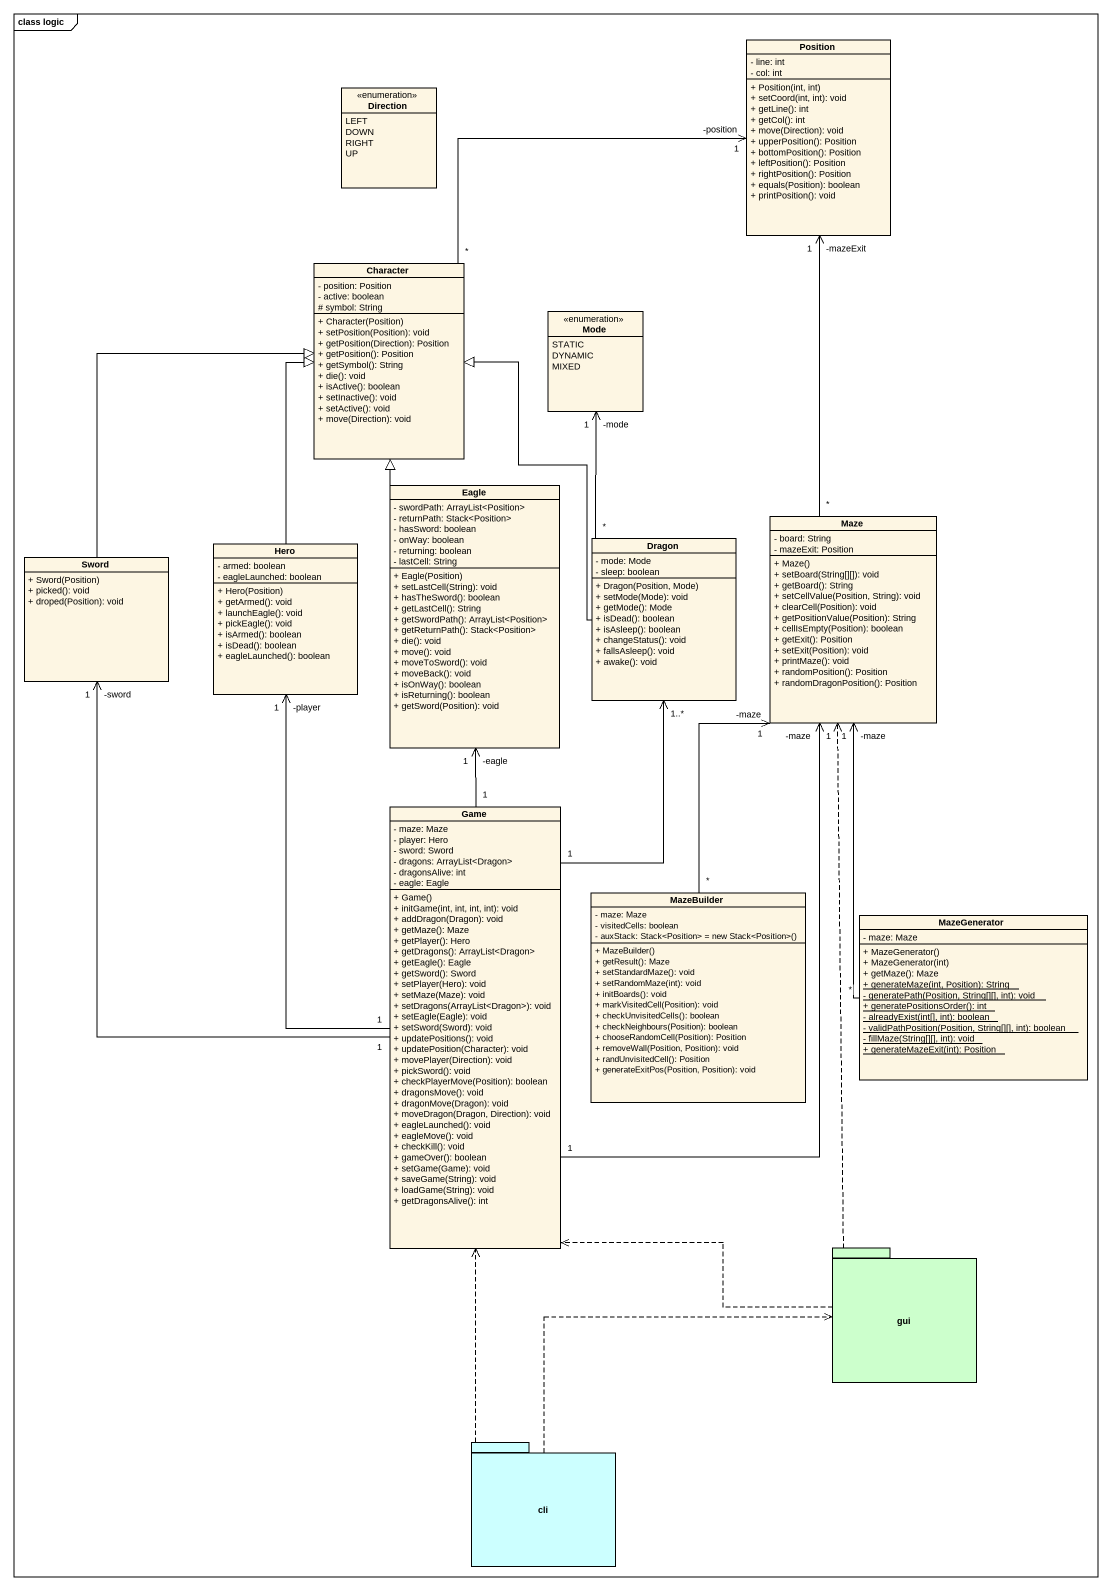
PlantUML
@startuml
mainframe class logic
hide circle
hide empty members
skinparam classAttributeIconSize 0
class Position {
  - line: int
  - col: int
  + Position(int, int)
  + setCoord(int, int): void
  + getLine(): int
  + getCol(): int
  + move(Direction): void
  + upperPosition(): Position
  + bottomPosition(): Position
  + leftPosition(): Position
  + rightPosition(): Position
  + equals(Position): boolean
  + printPosition(): void
}
enum Direction {
  LEFT
  DOWN
  RIGHT
  UP
}
class Character {
  - position: Position
  - active: boolean
  # symbol: String
  + Character(Position)
  + setPosition(Position): void
  + getPosition(Direction): Position
  + getPosition(): Position
  + getSymbol(): String
  + die(): void
  + isActive(): boolean
  + setInactive(): void
  + setActive(): void
  + move(Direction): void
}
enum Mode {
  STATIC
  DYNAMIC
  MIXED
}
class Eagle {
  - swordPath: ArrayList<Position>
  - returnPath: Stack<Position>
  - hasSword: boolean
  - onWay: boolean
  - returning: boolean
  - lastCell: String
  + Eagle(Position)
  + setLastCell(String): void
  + hasTheSword(): boolean
  + getLastCell(): String
  + getSwordPath(): ArrayList<Position>
  + getReturnPath(): Stack<Position>
  + die(): void
  + move(): void
  + moveToSword(): void
  + moveBack(): void
  + isOnWay(): boolean
  + isReturning(): boolean
  + getSword(Position): void
}
class Dragon {
  - mode: Mode
  - sleep: boolean
  + Dragon(Position, Mode)
  + setMode(Mode): void
  + getMode(): Mode
  + isDead(): boolean
  + isAsleep(): boolean
  + changeStatus(): void
  + fallsAsleep(): void
  + awake(): void
}
class Maze {
  - board: String
  - mazeExit: Position
  + Maze()
  + setBoard(String[][]): void
  + getBoard(): String
  + setCellValue(Position, String): void
  + clearCell(Position): void
  + getPositionValue(Position): String
  + cellIsEmpty(Position): boolean
  + getExit(): Position
  + setExit(Position): void
  + printMaze(): void
  + randomPosition(): Position
  + randomDragonPosition(): Position
}
class Sword {
  + Sword(Position)
  + picked(): void
  + droped(Position): void
}
class Hero {
  - armed: boolean
  - eagleLaunched: boolean
  + Hero(Position)
  + getArmed(): void
  + launchEagle(): void
  + pickEagle(): void
  + isArmed(): boolean
  + isDead(): boolean
  + eagleLaunched(): boolean
}
class Game {
  - maze: Maze
  - player: Hero
  - sword: Sword
  - dragons: ArrayList<Dragon>
  - dragonsAlive: int
  - eagle: Eagle
  + Game()
  + initGame(int, int, int, int): void
  + addDragon(Dragon): void
  + getMaze(): Maze
  + getPlayer(): Hero
  + getDragons(): ArrayList<Dragon>
  + getEagle(): Eagle
  + getSword(): Sword
  + setPlayer(Hero): void
  + setMaze(Maze): void
  + setDragons(ArrayList<Dragon>): void
  + setEagle(Eagle): void
  + setSword(Sword): void
  + updatePositions(): void
  + updatePosition(Character): void
  + movePlayer(Direction): void
  + pickSword(): void
  + checkPlayerMove(Position): boolean
  + dragonsMove(): void
  + dragonMove(Dragon): void
  + moveDragon(Dragon, Direction): void
  + eagleLaunched(): void
  + eagleMove(): void
  + checkKill(): void
  + gameOver(): boolean
  + setGame(Game): void
  + saveGame(String): void
  + loadGame(String): void
  + getDragonsAlive(): int
}
class MazeBuilder {
  - maze: Maze
  - visitedCells: boolean
  {field} - auxStack: Stack<Position> = new Stack<Position>()
  + MazeBuilder()
  + getResult(): Maze
  + setStandardMaze(): void
  + setRandomMaze(int): void
  + initBoards(): void
  + markVisitedCell(Position): void
  + checkUnvisitedCells(): boolean
  + checkNeighbours(Position): boolean
  + chooseRandomCell(Position): Position
  + removeWall(Position, Position): void
  + randUnvisitedCell(): Position
  + generateExitPos(Position, Position): void
}
class MazeGenerator {
  - maze: Maze
  + MazeGenerator()
  + MazeGenerator(int)
  + getMaze(): Maze
  {static} + generateMaze(int, Position): String
  {static} - generatePath(Position, String[][], int): void
  {static} + generatePositionsOrder(): int
  {static} - alreadyExist(int[], int): boolean
  {static} - validPathPosition(Position, String[][], int): boolean
  {static} - fillMaze(String[][], int): void
  {static} + generateMazeExit(int): Position
}
package gui #CCFFCC {
}
package cli #CCFFFF {
}
Character "*" -right-> "-position\n1" Position
Eagle -up-|> Character
Dragon -up-|> Character
Dragon "*" -up-> "-mode\n1" Mode
Maze "*" -up-> "-mazeExit\n1" Position
Sword -up-|> Character
Hero -up-|> Character
Game "1" -up-> "-eagle\n1" Eagle
Game "1" -up-> "1..*" Dragon
Game "1" -up-> "-maze\n1" Maze
Game "1" -up-> "-sword\n1" Sword
Game "1" -up-> "-player\n1" Hero
MazeBuilder "*" -up-> "-maze\n1" Maze
MazeGenerator "*" -up-> "-maze\n1" Maze
gui .up.> Maze
gui .up.> Game
cli .up.> Game
cli .right.> gui
@enduml
